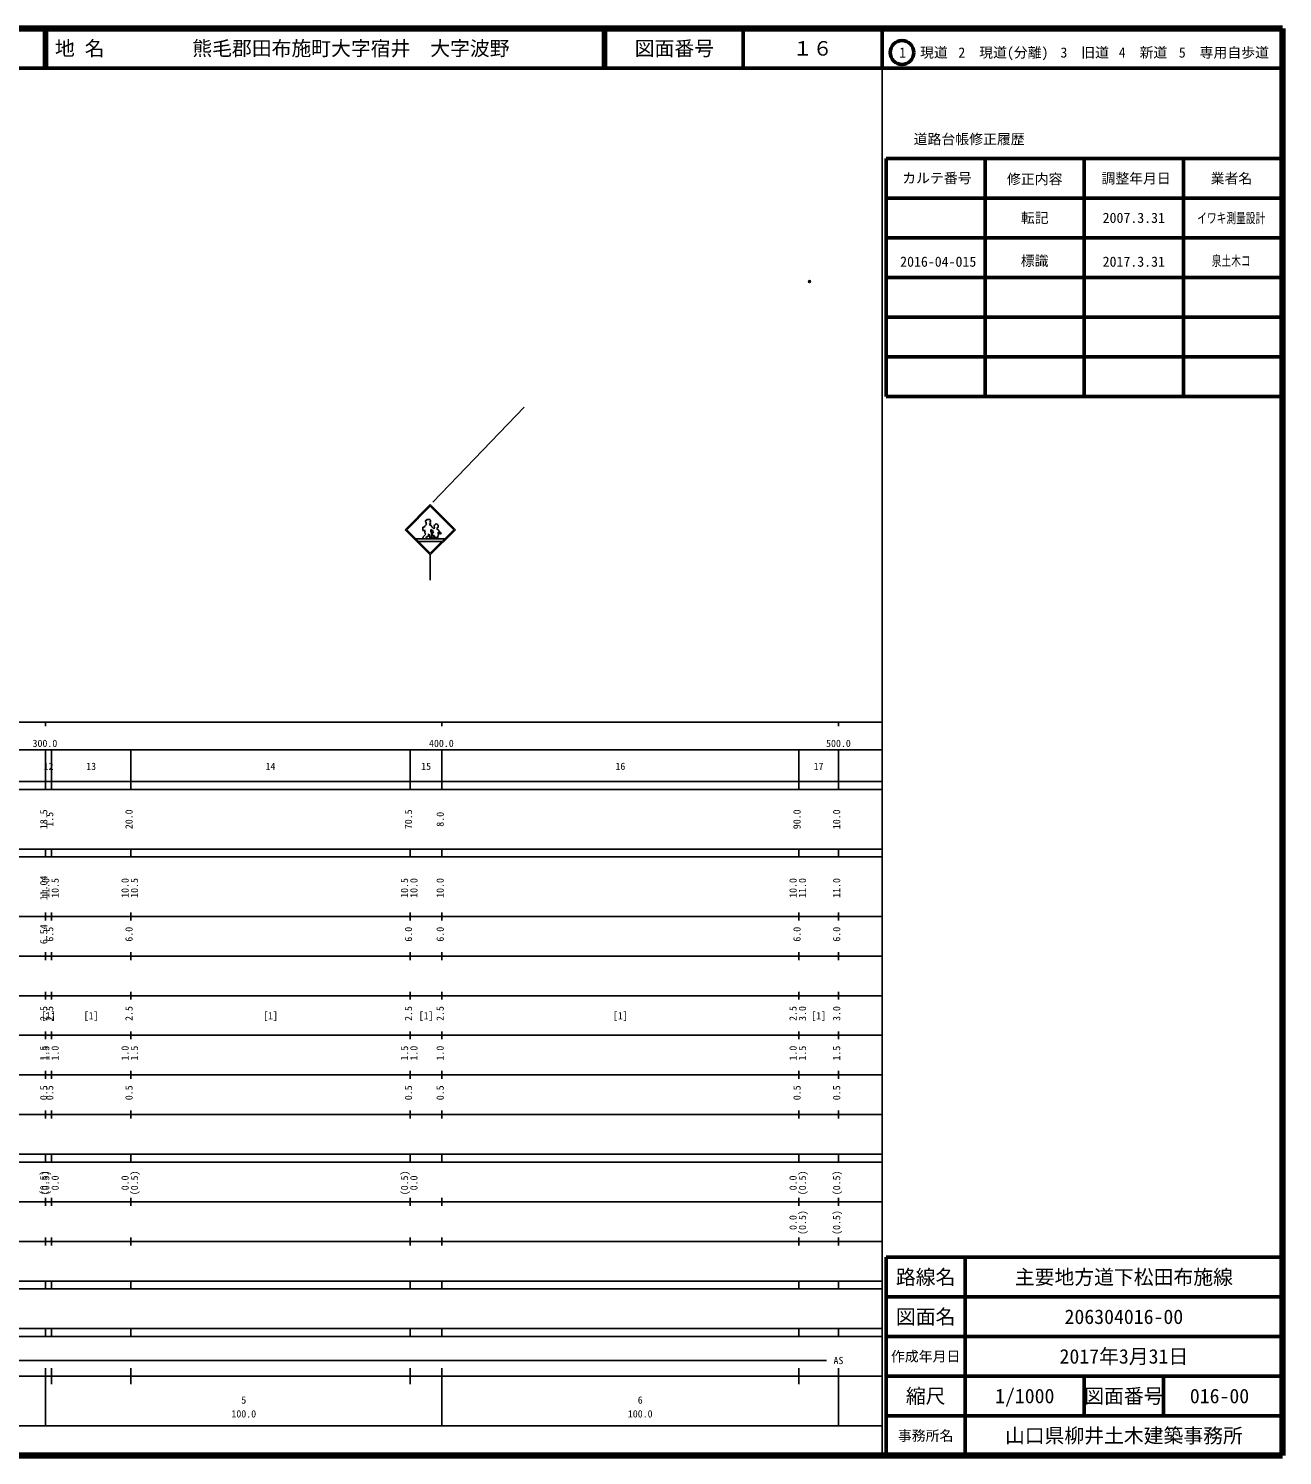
# Model space of a CAD drawing. Units: millimetres on the paper, with parts at other scales. Extents: x 40 to 680, y 20 to 380.
# Drawn here: x 363.7 to 680, y 20 to 380 of the extents above; entities that cross this region are included whole.
import ezdxf
from ezdxf.enums import TextEntityAlignment as Align

# ---------------------------------------------------------------- set-up
doc = ezdxf.new("R2010")
doc.units = ezdxf.units.MM
doc.header["$PDMODE"] = 32
doc.header["$PDSIZE"] = 0.5
doc.layers.add('M-OTRS', color=6, linetype='Continuous')
doc.layers.add('M-TTL-TXT', color=7, linetype='Continuous')
for name, color, linetype, lineweight in [('M-STR-STRC', 7, 'Continuous', 25), ('M-TTL', 2, 'Continuous', 140), ('M-TTL-BAND', 7, 'Continuous', 25), ('M-TTL-FRAM', 2, 'Continuous', 50), ('M-TTL-LINE', 7, 'Continuous', 50)]:
    doc.layers.add(name, color=color, linetype=linetype, lineweight=lineweight)
doc.styles.add('ＭＳ ゴシック', font='')
doc.styles.get('ＭＳ ゴシック').set_extended_font_data('MS Gothic')

msp = doc.modelspace()

# ---------------------------------------------------------------- linework, layer by layer
at = {"layer": 'M-OTRS'}
msp.add_point((560.72, 316.154), dxfattribs=at)
at = {"layer": 'M-STR-STRC'}
for p, q in [((465.728, 260.514), (488.731, 284.504)), ((465.04, 259.92), (458.676, 253.556)), ((465.04, 259.496), (459.1, 253.556)), ((471.404, 253.556), (465.04, 259.92)), ((470.98, 253.556), (465.04, 259.496)), ((463.731, 255.739), (464.256, 256.143)), ((463.731, 255.739), (463.973, 255.415)), ((464.256, 256.143), (464.984, 256.102)), ((464.898, 255.727), (465.266, 255.819)), ((464.984, 256.102), (464.947, 255.846)), ((464.947, 255.846), (465.266, 255.819)), ((465.04, 247.192), (458.676, 253.556)), ((465.04, 247.616), (459.1, 253.556)), ((463.206, 253.375), (463.206, 254.223)), ((463.206, 254.223), (463.529, 254.223)), ((463.731, 253.375), (463.206, 253.375)), ((463.206, 251.718), (463.893, 252.446)), ((463.529, 254.223), (463.65, 254.466)), ((463.65, 254.466), (463.933, 254.668)), ((463.65, 253.132), (463.731, 253.375)), ((463.65, 252.728), (463.65, 253.132)), ((463.893, 252.446), (463.65, 252.728)), ((463.933, 254.668), (464.095, 254.91)), ((464.499, 252.365), (464.741, 252.405)), ((464.499, 252.365), (464.671, 251.986)), ((464.741, 252.405), (464.903, 251.637)), ((464.785, 254.836), (465.307, 254.627)), ((465.04, 247.192), (471.404, 253.556)), ((465.04, 247.616), (470.98, 253.556)), ((465.226, 253.577), (465.186, 253.213)), ((465.186, 253.213), (465.388, 252.809)), ((465.832, 253.092), (465.226, 253.577)), ((465.307, 254.627), (465.468, 254.304)), ((465.388, 252.809), (465.347, 252.042)), ((465.347, 252.042), (465.388, 251.476)), ((465.468, 254.304), (465.913, 253.739)), ((465.59, 252.728), (465.792, 252.85)), ((465.59, 252.082), (465.59, 252.728)), ((465.711, 252.001), (465.59, 252.082)), ((466.074, 252.082), (465.711, 252.001)), ((465.792, 252.85), (465.832, 253.092)), ((465.872, 251.718), (466.074, 252.082)), ((465.913, 253.739), (466.095, 254.102)), ((466.649, 253.883), (467.044, 253.536)), ((466.963, 252.001), (466.923, 251.759)), ((466.963, 252.85), (467.044, 252.486)), ((466.963, 252.85), (467.287, 252.607)), ((467.206, 252.244), (466.963, 252.001)), ((467.044, 253.536), (467.287, 253.213)), ((467.044, 252.486), (467.206, 252.244)), ((467.287, 253.213), (467.569, 252.769)), ((467.287, 252.607), (467.61, 252.486)), ((467.569, 252.769), (467.852, 252.648)), ((467.852, 252.648), (467.61, 252.486)), ((461.434, 251.223), (468.646, 251.223)), ((462.094, 250.563), (467.986, 250.563)), ((463.358, 251.223), (463.206, 251.718)), ((464.671, 251.986), (463.933, 251.597)), ((463.933, 251.597), (463.973, 251.395)), ((463.973, 251.395), (464.06, 251.223)), ((464.903, 251.637), (464.903, 251.223)), ((465.388, 251.476), (465.67, 251.355)), ((465.67, 251.355), (465.792, 251.718)), ((465.792, 251.718), (465.872, 251.718)), ((466.398, 251.759), (466.236, 251.395)), ((466.236, 251.395), (466.438, 251.233)), ((466.398, 251.759), (466.6, 251.557)), ((466.6, 251.557), (466.681, 251.355)), ((466.681, 251.355), (466.648, 251.223)), ((466.923, 251.759), (466.923, 251.516)), ((466.923, 251.516), (467.217, 251.223)), ((465.04, 247.192), (465.04, 240.838))]:
    msp.add_line(p, q, dxfattribs=at)
for centre, radius, start, end in [((464.515, 255.323), 0.557, 299.04045, 46.48399), ((464.495, 255.273), 0.54, 164.75595, 222.23553), ((466.611, 254.41), 0.601, 86.87421, 210.82927), ((466.438, 254.446), 0.601, 290.50374, 70.00611)]:
    msp.add_arc(centre, radius, start, end, dxfattribs=at)
at = {"layer": 'M-TTL'}
for p, q in [((680, 380), (40, 380)), ((680, 20), (680, 380)), ((40, 20), (680, 20))]:
    msp.add_line(p, q, dxfattribs=at)
at = {"layer": 'M-TTL-BAND'}
for p, q in [((579, 20), (579, 370)), ((40, 205), (579, 205)), ((368, 205), (368, 204)), ((468, 205), (468, 204)), ((568, 205), (568, 204)), ((68, 198), (579, 198)), ((368, 188), (368, 198)), ((369.5, 188), (369.5, 198)), ((389.5, 188), (389.5, 198)), ((460, 188), (460, 198)), ((468, 188), (468, 198)), ((558, 188), (558, 198)), ((568, 188), (568, 198)), ((40, 190), (579, 190)), ((40, 188), (579, 188)), ((40, 173), (579, 173)), ((368, 171), (368, 173)), ((369.5, 171), (369.5, 173)), ((389.5, 171), (389.5, 173)), ((460, 171), (460, 173)), ((468, 171), (468, 173)), ((558, 171), (558, 173)), ((568, 171), (568, 173)), ((40, 171), (579, 171)), ((40, 156), (579, 156)), ((368, 155), (368, 157)), ((369.5, 155), (369.5, 157)), ((389.5, 155), (389.5, 157)), ((460, 155), (460, 157)), ((468, 155), (468, 157)), ((558, 155), (558, 157)), ((568, 155), (568, 157)), ((46, 146), (579, 146)), ((368, 145), (368, 147)), ((369.5, 145), (369.5, 147)), ((389.5, 145), (389.5, 147)), ((460, 145), (460, 147)), ((468, 145), (468, 147)), ((558, 145), (558, 147)), ((568, 145), (568, 147)), ((368, 135), (368, 137)), ((369.5, 135), (369.5, 137)), ((389.5, 135), (389.5, 137)), ((460, 135), (460, 137)), ((468, 135), (468, 137)), ((558, 135), (558, 137)), ((568, 135), (568, 137)), ((52, 136), (579, 136)), ((46, 126), (579, 126)), ((368, 125), (368, 127)), ((369.5, 125), (369.5, 127)), ((389.5, 125), (389.5, 127)), ((460, 125), (460, 127)), ((468, 125), (468, 127)), ((558, 125), (558, 127)), ((568, 125), (568, 127)), ((52, 116), (579, 116)), ((368, 115), (368, 117)), ((369.5, 115), (369.5, 117)), ((389.5, 115), (389.5, 117)), ((460, 115), (460, 117)), ((468, 115), (468, 117)), ((558, 115), (558, 117)), ((568, 115), (568, 117)), ((46, 106), (579, 106)), ((368, 105), (368, 107)), ((369.5, 105), (369.5, 107)), ((389.5, 105), (389.5, 107)), ((460, 105), (460, 107)), ((468, 105), (468, 107)), ((558, 105), (558, 107)), ((568, 105), (568, 107)), ((40, 96), (579, 96)), ((40, 94), (579, 94)), ((368, 94), (368, 96)), ((369.5, 94), (369.5, 96)), ((389.5, 94), (389.5, 96)), ((460, 94), (460, 96)), ((468, 94), (468, 96)), ((558, 94), (558, 96)), ((568, 94), (568, 96)), ((49, 84), (579, 84)), ((368, 83), (368, 85)), ((369.5, 83), (369.5, 85)), ((389.5, 83), (389.5, 85)), ((460, 83), (460, 85)), ((468, 83), (468, 85)), ((558, 83), (558, 85)), ((568, 83), (568, 85)), ((40, 74), (579, 74)), ((368, 73), (368, 75)), ((369.5, 73), (369.5, 75)), ((389.5, 73), (389.5, 75)), ((460, 73), (460, 75)), ((468, 73), (468, 75)), ((558, 73), (558, 75)), ((568, 73), (568, 75)), ((40, 64), (579, 64)), ((40, 62), (579, 62)), ((368, 62), (368, 64)), ((369.5, 62), (369.5, 64)), ((389.5, 62), (389.5, 64)), ((460, 62), (460, 64)), ((468, 62), (468, 64)), ((558, 62), (558, 64)), ((568, 62), (568, 64)), ((40, 52), (579, 52)), ((368, 50), (368, 52)), ((369.5, 50), (369.5, 52)), ((389.5, 50), (389.5, 52)), ((460, 50), (460, 52)), ((468, 50), (468, 52)), ((558, 50), (558, 52)), ((568, 50), (568, 52)), ((40, 50), (579, 50)), ((71, 44), (565, 44)), ((40, 40), (579, 40)), ((368, 27.5), (368, 42)), ((369.5, 38), (369.5, 42)), ((389.5, 38), (389.5, 42)), ((460, 38), (460, 42)), ((468, 27.5), (468, 42)), ((558, 38), (558, 42)), ((568, 27.5), (568, 42)), ((68, 27.5), (579, 27.5))]:
    msp.add_line(p, q, dxfattribs=at)
at = {"layer": 'M-TTL-FRAM'}
for p, q in [((580, 347.197), (580, 287.197)), ((580, 347.197), (680, 347.197)), ((580, 287.197), (680, 287.197)), ((680, 70), (580, 70)), ((580, 70), (580, 20))]:
    msp.add_line(p, q, dxfattribs=at)
at = {"layer": 'M-TTL-LINE'}
for p, q in [((367.75, 380), (367.75, 370)), ((368.25, 380), (368.25, 370)), ((508.747, 380), (508.747, 370)), ((509.247, 380), (509.247, 370)), ((543.997, 380), (543.997, 370)), ((579, 380), (579, 370)), ((40, 370), (680, 370)), ((605, 347.197), (605, 287.197)), ((630, 347.197), (630, 287.197)), ((655, 347.197), (655, 287.197)), ((580, 337.197), (680, 337.197)), ((580, 327.197), (680, 327.197)), ((580, 317.197), (680, 317.197)), ((580, 307.197), (680, 307.197)), ((580, 297.197), (680, 297.197)), ((600, 70), (600, 20)), ((680, 60), (580, 60)), ((680, 50), (580, 50)), ((680, 40), (580, 40)), ((630, 40), (630, 30)), ((650, 40), (650, 30)), ((680, 30), (580, 30))]:
    msp.add_line(p, q, dxfattribs=at)
msp.add_circle((584.031, 373.958), 3, dxfattribs=at)

# ---------------------------------------------------------------- texts
at = {"layer": 'M-TTL-BAND', "style": 'ＭＳ ゴシック'}
for s, p in [('300.0', (367.844, 198.195)), ('400.0', (467.844, 198.195)), ('500.0', (568, 198.195)), ('500.0', (568, 198.195)), ('12', (368.75, 192.405)), ('13', (379.5, 192.405)), ('14', (424.75, 192.405)), ('15', (464, 192.405)), ('16', (513, 192.405)), ('17', (563, 192.405)), ('[1]', (368.75, 129.5)), ('[1]', (379.5, 129.5)), ('[1]', (424.75, 129.5)), ('[1]', (464, 129.5)), ('[1]', (513, 129.5)), ('[1]', (563, 129.5)), ('AS', (568, 42.5)), ('5', (418, 32.523)), ('6', (518, 32.523)), ('100.0', (418, 29.033)), ('100.0', (518, 29.033))]:
    msp.add_text(s, height=1.833, dxfattribs=at).set_placement(p, align=Align.BOTTOM_CENTER)
for s, p in [('18.5', (369, 180.5)), ('1.5', (370.5, 180.5)), ('20.0', (390.5, 180.5)), ('70.5', (461, 180.5)), ('8.0', (469, 180.5)), ('90.0', (559, 180.5)), ('10.0', (569, 180.5)), ('11.04', (369, 163.174)), ('11.0', (369.5, 163.174)), ('10.5', (371.87, 163.174)), ('10.0', (389.5, 163.174)), ('10.5', (391.87, 163.174)), ('10.5', (460, 163.174)), ('10.0', (462.37, 163.174)), ('10.0', (469, 163.174)), ('10.0', (558, 163.174)), ('11.0', (560.37, 163.174)), ('11.0', (569, 163.174)), ('6.54', (369, 151.5)), ('6.5', (370.5, 151.5)), ('6.0', (390.5, 151.5)), ('6.0', (461, 151.5)), ('6.0', (469, 151.5)), ('6.0', (559, 151.5)), ('6.0', (569, 151.5)), ('2.5', (369, 131.5)), ('2.5', (370.5, 131.5)), ('2.5', (390.5, 131.5)), ('2.5', (461, 131.5)), ('2.5', (469, 131.5)), ('2.5', (558, 131.5)), ('3.0', (560.37, 131.5)), ('3.0', (569, 131.5)), ('1.5', (369, 121.5)), ('1.5', (369.5, 121.5)), ('1.0', (371.87, 121.5)), ('1.0', (389.5, 121.5)), ('1.5', (391.87, 121.5)), ('1.5', (460, 121.5)), ('1.0', (462.37, 121.5)), ('1.0', (469, 121.5)), ('1.0', (558, 121.5)), ('1.5', (560.37, 121.5)), ('1.5', (569, 121.5)), ('0.5', (369, 111.5)), ('0.5', (370.5, 111.5)), ('0.5', (390.5, 111.5)), ('0.5', (461, 111.5)), ('0.5', (469, 111.5)), ('0.5', (559, 111.5)), ('0.5', (569, 111.5)), ('(0.5)', (369, 88.764)), ('(0.5)', (369.5, 88.764)), ('0.0', (371.87, 88.764)), ('0.0', (389.5, 88.764)), ('(0.5)', (391.87, 88.764)), ('(0.5)', (460, 88.764)), ('0.0', (462.37, 88.764)), ('0.0', (558, 88.764)), ('(0.5)', (560.37, 88.764)), ('(0.5)', (569, 88.764)), ('0.0', (558, 78.764)), ('(0.5)', (560.37, 78.764)), ('(0.5)', (569, 78.764))]:
    msp.add_text(s, height=1.833, rotation=90, dxfattribs=at).set_placement(p, align=Align.BOTTOM_CENTER)
at = {"layer": 'M-TTL-TXT', "style": 'ＭＳ ゴシック'}
for s, p in [('地 名', (370.38, 375)), ('熊毛郡田布施町大字宿井\u3000大字波野', (405.024, 375))]:
    msp.add_text(s, height=3.666, dxfattribs=at).set_placement(p, align=Align.MIDDLE_LEFT)
for s, height, p in [('図面番号', 3.666, (526.622, 375)), ('１６', 3.666, (561.497, 375)), ('1\u3000現道', 2.566, (589.448, 373.958)), ('2\u3000現道(分離)', 2.566, (609.619, 373.958)), ('3\u3000旧道', 2.566, (630.121, 373.958)), ('4\u3000新道', 2.566, (644.824, 373.958)), ('5\u3000専用自歩道', 2.566, (665.228, 373.958)), ('道路台帳修正履歴', 2.566, (600.968, 352.113)), ('カルテ番号', 2.566, (592.839, 342.277)), ('修正内容', 2.566, (617.509, 342.023)), ('調整年月日', 2.566, (643.089, 342.197)), ('業者名', 2.566, (667.134, 342.197)), ('転記', 2.566, (617.5, 332.245)), ('2007.3.31', 2.566, (642.5, 332.245)), ('2016-04-015', 2.566, (593.173, 321.187)), ('標識', 2.566, (617.5, 321.408)), ('2017.3.31', 2.566, (642.5, 321.187)), ('路線名', 3.666, (590, 65)), ('路線名', 3.666, (590, 65)), ('主要地方道下松田布施線', 3.666, (640, 65)), ('図面名', 3.666, (590, 55)), ('図面名', 3.666, (590, 55)), ('206304016-00', 3.666, (640, 55)), ('2017年3月31日', 3.666, (640, 45)), ('作成年月日', 2.566, (590, 45)), ('作成年月日', 2.566, (590, 45)), ('縮尺', 3.666, (590, 35)), ('縮尺', 3.666, (590, 35)), ('1/1000', 3.666, (615, 35)), ('図面番号', 3.666, (640, 35)), ('図面番号', 3.666, (640, 35)), ('016-00', 3.666, (664.125, 35)), ('事務所名', 2.566, (590, 25)), ('事務所名', 2.566, (590, 25)), ('山口県柳井土木建築事務所', 3.666, (640, 25))]:
    msp.add_text(s, height=height, dxfattribs=at).set_placement(p, align=Align.MIDDLE_CENTER)
at = {"layer": 'M-TTL-TXT', "style": 'ＭＳ ゴシック', "width": 0.7}
for s, p in [('イワキ測量設計', (667.077, 332.189)), ('泉土木コ', (667.077, 321.408))]:
    msp.add_text(s, height=2.566, dxfattribs=at).set_placement(p, align=Align.MIDDLE_CENTER)

doc.saveas('drawing.dxf')
